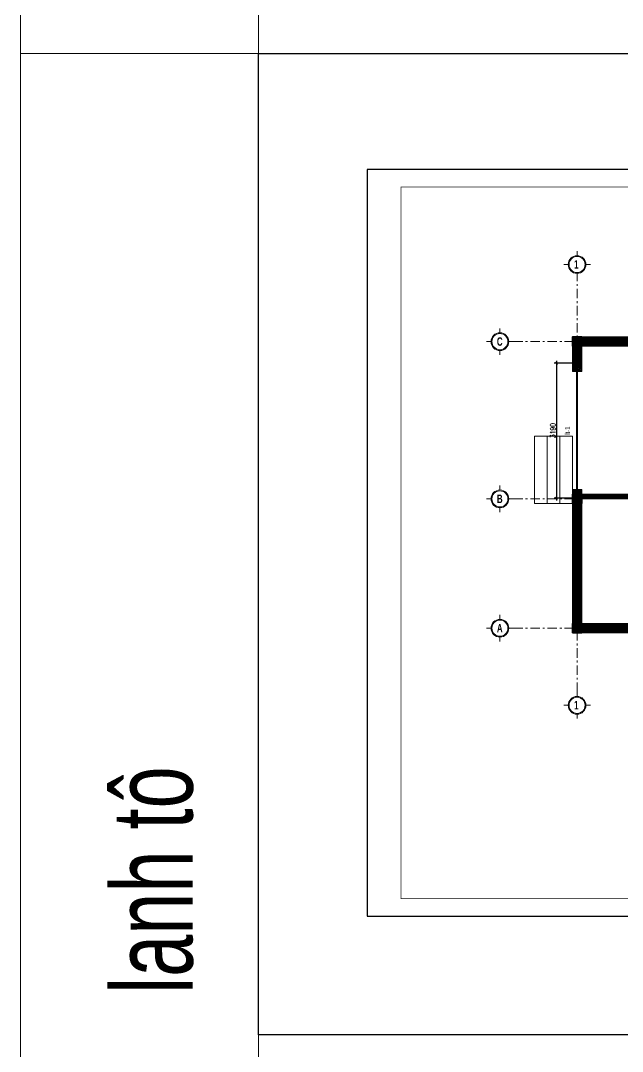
# Model space of a CAD drawing. Extents: x -1855204 to -1466800, y -1308584 to -996495.
# Drawn here: x -1855204 to -1840972, y -1293498 to -1269109 of the extents above; entities that cross this region are included whole.
import ezdxf
from ezdxf.enums import TextEntityAlignment as Align

# ---------------------------------------------------------------- set-up
doc = ezdxf.new("R2010")
doc.units = 0
doc.header["$LTSCALE"] = 150
doc.header["$PDMODE"] = 35
doc.linetypes.add('$1$HIDDEN', pattern=[0.375, 0.25, -0.125])
doc.linetypes.add('_Tim', pattern=[9, 5, -1.5, 1, -1.5])
doc.layers.get('0').update_dxf_attribs({"lineweight": 18})
doc.layers.get('Defpoints').update_dxf_attribs({"lineweight": 18})
for name, color, linetype, lineweight in [('05.Text', 253, 'Continuous', 18), ('06.betong', 2, 'Continuous', 35), ('11.Khung bo', 32, 'Continuous', 50), ('12.Khung', 36, 'Continuous', 25), ('KCVN-THAY', 7, 'Continuous', 25), ('LS - LANH TO', 3, 'Continuous', 35), ('LS-DIM', 251, 'Continuous', 13), ('LS-TEXT', 60, 'Continuous', 20), ('LS-THAY', 7, 'Continuous', 20), ('LS-TRUC', 108, '_Tim', 9)]:
    doc.layers.add(name, color=color, linetype=linetype, lineweight=lineweight)
doc.layers.add('DIM', color=1, linetype='Continuous')
doc.styles.add('AVANTHB', font='')
doc.styles.add('KCVN-LEADER', font='vnromadi.shx', dxfattribs={"width": 0.7, "height": 4})
doc.styles.add('LT', font='vnromadi.shx', dxfattribs={"width": 0.7})
doc.styles.add('vnsimpli', font='vnsimli.shx', dxfattribs={"width": 0.75})
doc.styles.get('AVANTHB').set_extended_font_data('.VnAvantH', bold=True)
doc.dimstyles.new('D-KHLT', dxfattribs={"dimtxt": 150, "dimasz": 0, "dimexe": 0, "dimexo": 0, "dimgap": 0, "dimtad": 1, "dimdec": 0, "dimlfac": 0.1, "dimzin": 0, "dimdsep": 46, "dimtxsty": 'LT', "dimblk1": 'ARCHTICK', "dimblk2": 'ARCHTICK', "dimsah": 1, "dimcen": 0, "dimsd1": 1, "dimsd2": 1, "dimclrd": 256, "dimclre": 256, "dimclrt": 60, "dimadec": 0, "dimazin": 0, "dimtfac": 0.02, "dimtdec": 0, "dimtix": 1, "dimtmove": 2, "dimatfit": 3, "dimldrblk": 'ARCHTICK', "dimfxl": 100, "dimtolj": 1, "dimtzin": 0, "dimarcsym": 0})
doc.dimstyles.new('D100(120)', dxfattribs={"dimtxt": 120, "dimasz": 60, "dimexe": 60, "dimexo": 0, "dimgap": 30, "dimtad": 1, "dimdec": 0, "dimdsep": 46, "dimtxsty": 'vnsimpli', "dimblk": 'ARCHTICK', "dimcen": 0, "dimdle": 60, "dimclrd": 256, "dimclre": 256, "dimclrt": 60, "dimadec": 0, "dimazin": 0, "dimtfac": 1, "dimtdec": 0, "dimtix": 1, "dimtmove": 0, "dimatfit": 3, "dimfxl": 1, "dimarcsym": 0})

# ---------------------------------------------------------------- blocks, each defined once
blk = doc.blocks.new('*U4')
at = {"layer": 'KCVN-THAY', "color": 140}
blk.add_lwpolyline([(214871.76, 86966.68), (215381.8, 86966.68), (215381.8, 86579.68), (214871.76, 86579.68)], close=True, dxfattribs=at)
blk = doc.blocks.new('100')
at = {"layer": '11.Khung bo', "const_width": 26.7}
blk.add_lwpolyline([(1860913, -945240), (1860913, -916940), (1896063, -916940), (1896063, -945240)], close=True, dxfattribs=at)
at = {"layer": '12.Khung', "color": 1}
blk.add_lwpolyline([(1901579, -945940), (1901579, -916240), (1859580, -916240), (1859580, -945940)], close=True, dxfattribs=at)
blk = doc.blocks.new('DANHTRUC')
for p, q in [((980383, -947347), (980383, -947137)), ((979963, -947767), (979753, -947767)), ((980803, -947767), (981013, -947767)), ((980383, -948187), (980383, -948397))]:
    blk.add_line(p, q)
for radius in [420, 380]:
    blk.add_circle((980383, -947767), radius)
blk = doc.blocks.new('q51251123')
at = {"layer": '06.betong'}
for points in [[(-2087302, -1045313.8), (-2087082, -1045313.8), (-2087082, -1045093.8), (-2087302, -1045093.8)], [(-2087302, -1049033.8), (-2087082, -1049033.8), (-2087082, -1048813.8), (-2087302, -1048813.8)], [(-2087302, -1052093.8), (-2087082, -1052093.8), (-2087082, -1051873.8), (-2087302, -1051873.8)]]:
    blk.add_hatch(color=251, dxfattribs=at).paths.add_polyline_path(points)
at = {"layer": 'DIM'}
for points in [[(-2087302, -1045313.8), (-2087082, -1045313.8), (-2087082, -1045093.8), (-2087302, -1045093.8)], [(-2087302, -1049033.8), (-2087082, -1049033.8), (-2087082, -1048813.8), (-2087302, -1048813.8)], [(-2087302, -1052093.8), (-2087082, -1052093.8), (-2087082, -1051873.8), (-2087302, -1051873.8)]]:
    blk.add_lwpolyline(points, close=True, dxfattribs=at)
at = {"layer": 'LS-TRUC', "ltscale": 0.3}
for p, q in [((-2087192, -1053493.8), (-2087192, -1043693.8)), ((-2088702, -1045203.8), (-2073602, -1045203.8)), ((-2088702, -1048923.8), (-2073602, -1048923.8)), ((-2088702, -1051983.8), (-2073602, -1051983.8))]:
    blk.add_line(p, q, dxfattribs=at)
at = {"layer": '05.Text', "xscale": 0.5, "yscale": 0.5, "zscale": 0.5}
for p in [(-2577383.7, -569495.6), (-2579208.7, -571320.6), (-2579208.7, -575040.6), (-2579208.7, -578100.6), (-2577383.7, -579925.6)]:
    blk.add_blockref('DANHTRUC', p, dxfattribs=at)
at = {"layer": '05.Text', "style": 'AVANTHB', "width": 0.7}
for s, p in [('1', (-2087262.8, -1043476.5)), ('c', (-2089087.8, -1045301.5)), ('b', (-2089087.8, -1049021.5)), ('a', (-2089087.8, -1052081.5)), ('1', (-2087262.8, -1053906.5))]:
    blk.add_text(s, height=200, dxfattribs=at).set_placement(p)
blk = doc.blocks.new('\xad3yjrtuktyl')
at = {"layer": '06.betong'}
blk.add_hatch(color=0, dxfattribs=at).paths.add_polyline_path([(-110, -110), (110, -110), (110, 110), (-110, 110)])
at = {"layer": '06.betong', "color": 0}
for p, q in [((-110, 110), (110, -110)), ((-110, -110), (110, 110))]:
    blk.add_line(p, q, dxfattribs=at)
blk.add_lwpolyline([(-110, -110), (110, -110), (110, 110), (-110, 110)], close=True, dxfattribs=at)
blk = doc.blocks.new('12414')
at = {"layer": 'LS-DIM'}
h = blk.add_hatch(dxfattribs=at)
h.set_pattern_fill('ANSI31', color=256, scale=200)
h.set_pattern_definition([(45, (-2174962.427, -1105118.326), (-17.67767, 17.67767), [])])
h.paths.add_polyline_path([(-2174962, -1098118), (-2174962, -1098938), (-2174742, -1098938), (-2174742, -1098338), (-2171202, -1098338), (-2164902, -1098338), (-2164902, -1098588), (-2164682, -1098588), (-2164682, -1098338), (-2163682, -1098338), (-2162962, -1098338), (-2162962, -1098118), (-2171202, -1098118)])
h.paths.add_polyline_path([(-2174742, -1101948), (-2171092, -1101948), (-2171092, -1102168), (-2170982, -1102168), (-2170982, -1101838), (-2174742, -1101838), (-2174742, -1101728), (-2174962, -1101728), (-2174962, -1105118), (-2173142, -1105118), (-2173142, -1104898), (-2174742, -1104898)])
h.paths.add_polyline_path([(-2171092, -1104898), (-2171842, -1104898), (-2171842, -1105118), (-2169982, -1105118), (-2169982, -1104898), (-2170982, -1104898), (-2170982, -1103598), (-2168982, -1103598), (-2168982, -1103488), (-2170982, -1103488), (-2170982, -1103098), (-2171092, -1103098)])
h.paths.add_polyline_path([(-2167422, -1105118), (-2167422, -1104898), (-2167962, -1104898), (-2167962, -1102058), (-2168072, -1102058), (-2168072, -1103488), (-2168182, -1103488), (-2168182, -1103598), (-2168072, -1103598), (-2168072, -1104898), (-2169382, -1104898), (-2169382, -1105118)])
h.paths.add_polyline_path([(-2163462, -1105118), (-2162662, -1105118), (-2162662, -1104898), (-2163462, -1104898), (-2163462, -1104168), (-2163682, -1104168), (-2163682, -1104898), (-2164222, -1104898), (-2164222, -1105118)])
h.paths.add_polyline_path([(-2163682, -1102058), (-2163682, -1102568), (-2163462, -1102568), (-2163462, -1101838), (-2164682, -1101838), (-2164682, -1101588), (-2164902, -1101588), (-2164902, -1102058)])
for p, q in [((-2171202, -1098338), (-2174742, -1098338)), ((-2174742, -1098338), (-2174742, -1098938)), ((-2170382, -1098338), (-2170382, -1098938)), ((-2169741, -1098656), (-2169582, -1098338)), ((-2169582, -1099238), (-2169582, -1098338)), ((-2169332, -1099238), (-2169332, -1098338)), ((-2169082, -1099238), (-2169082, -1098338)), ((-2169082, -1099238), (-2168551, -1098338)), ((-2168242, -1098338), (-2168242, -1100488)), ((-2168182, -1098338), (-2168182, -1100488)), ((-2163682, -1098338), (-2162962, -1098338)), ((-2169659, -1098656), (-2169961, -1098900)), ((-2169741, -1098656), (-2169659, -1098656)), ((-2174742, -1098938), (-2174962, -1098938)), ((-2170082, -1099238), (-2169863, -1098900)), ((-2169961, -1098900), (-2169863, -1098900)), ((-2169832, -1099238), (-2169832, -1098838)), ((-2169082, -1099238), (-2168182, -1098743)), ((-2169022, -1099178), (-2170052, -1099178)), ((-2169022, -1099178), (-2169022, -1100488)), ((-2169082, -1099238), (-2170082, -1099238)), ((-2169082, -1099238), (-2169082, -1100488)), ((-2168182, -1099238), (-2169082, -1099238)), ((-2168182, -1099488), (-2169082, -1099488)), ((-2168182, -1099738), (-2169082, -1099738)), ((-2168182, -1099988), (-2169082, -1099988)), ((-2168182, -1100238), (-2169082, -1100238)), ((-2174962, -1101728), (-2174962, -1100468)), ((-2168182, -1100488), (-2169082, -1100488)), ((-2174742, -1101728), (-2174962, -1101728)), ((-2174742, -1101728), (-2174962, -1101728)), ((-2174742, -1101728), (-2174742, -1101838)), ((-2174742, -1101838), (-2170982, -1101838)), ((-2170982, -1101838), (-2170982, -1102168)), ((-2174742, -1101948), (-2174742, -1104898)), ((-2174742, -1101948), (-2171092, -1101948)), ((-2171092, -1101948), (-2171092, -1102168)), ((-2168072, -1102058), (-2168072, -1103488)), ((-2167962, -1102058), (-2168072, -1102058)), ((-2167962, -1102058), (-2167962, -1104898)), ((-2170982, -1102168), (-2171092, -1102168)), ((-2171092, -1103098), (-2171092, -1104898)), ((-2170982, -1103098), (-2171092, -1103098)), ((-2170982, -1103098), (-2170982, -1103488)), ((-2170982, -1103488), (-2168982, -1103488)), ((-2170982, -1103598), (-2170982, -1104898)), ((-2170982, -1103598), (-2168982, -1103598)), ((-2168982, -1103598), (-2168982, -1103488)), ((-2168182, -1103488), (-2168072, -1103488)), ((-2168182, -1103598), (-2168182, -1103488)), ((-2168182, -1103598), (-2168072, -1103598)), ((-2168072, -1103598), (-2168072, -1104898)), ((-2163682, -1104898), (-2163682, -1104168)), ((-2163682, -1104168), (-2163462, -1104168)), ((-2174742, -1104898), (-2173142, -1104898)), ((-2173142, -1104898), (-2173142, -1105118)), ((-2171842, -1104898), (-2171092, -1104898)), ((-2171842, -1104898), (-2171842, -1105118)), ((-2170982, -1104898), (-2169982, -1104898)), ((-2169982, -1104898), (-2169982, -1105118)), ((-2169382, -1104898), (-2168072, -1104898)), ((-2169382, -1104898), (-2169382, -1105118)), ((-2167962, -1104898), (-2167422, -1104898)), ((-2167422, -1104898), (-2167422, -1105118)), ((-2164222, -1104898), (-2163682, -1104898)), ((-2164222, -1104898), (-2164222, -1105118))]:
    blk.add_line(p, q, dxfattribs=at)
at = {"layer": 'LS-DIM', "linetype": '$1$HIDDEN', "ltscale": 500}
for p, q in [((-2169832, -1098838), (-2169652, -1098725)), ((-2169832, -1098838), (-2168682, -1098838)), ((-2169832, -1098838), (-2169652, -1098951)), ((-2168682, -1100488), (-2168682, -1098838))]:
    blk.add_line(p, q, dxfattribs=at)
at = {"layer": 'LS-DIM'}
for points in [[(-2171202, -1098118), (-2174962, -1098118), (-2174962, -1098938)], [(-2162962, -1098338), (-2162962, -1098118), (-2171202, -1098118)], [(-2163682, -1098338), (-2163682, -1098338), (-2164682, -1098338), (-2164682, -1098588), (-2164902, -1098588), (-2164902, -1098338), (-2171202, -1098338)], [(-2163462, -1101838), (-2163462, -1098338)], [(-2163462, -1101838), (-2162862, -1101838), (-2162862, -1098338), (-2162962, -1098338)], [(-2163462, -1101088), (-2163162, -1101088), (-2163162, -1099088), (-2163462, -1099088)], [(-2174962, -1100468), (-2175862, -1100468), (-2175862, -1102058), (-2174962, -1102058)], [(-2175562, -1102058), (-2175562, -1100468)], [(-2175262, -1102058), (-2175262, -1100468)], [(-2174962, -1101728), (-2174962, -1105118), (-2173142, -1105118)], [(-2162862, -1104898), (-2162862, -1101838)], [(-2163462, -1101948), (-2162972, -1101948), (-2162972, -1104898)], [(-2163462, -1104168), (-2163462, -1104898), (-2162662, -1104898), (-2162662, -1105118), (-2163462, -1105118)], [(-2171842, -1105118), (-2169982, -1105118)], [(-2169382, -1105118), (-2167422, -1105118)], [(-2164222, -1105118), (-2163462, -1105118)], [(-2163462, -1105118), (-2162862, -1105118)]]:
    blk.add_lwpolyline(points, dxfattribs=at)
blk.add_lwpolyline([(-2164902, -1101588), (-2164682, -1101588), (-2164682, -1101838), (-2163462, -1101838), (-2163462, -1102568), (-2163682, -1102568), (-2163682, -1102058), (-2164902, -1102058)], close=True, dxfattribs=at)
blk.add_circle((-2168682, -1100488), 55.6, dxfattribs=at)
for p in [(-2174852, -1098228), (-2171092, -1098228), (-2168072, -1098228), (-2163572, -1098228), (-2174852, -1101948), (-2171092, -1101948), (-2168072, -1101948), (-2163572, -1101948), (-2174852, -1105008), (-2171092, -1105008), (-2168072, -1105008), (-2163572, -1105008)]:
    blk.add_blockref('\xad3yjrtuktyl', p, dxfattribs=at)
blk = doc.blocks.new('_ArchTick')
at = {"layer": 'DIM', "color": 0, "const_width": 0.15}
blk.add_lwpolyline([(-0.5, -0.5), (0.5, 0.5)], dxfattribs=at)
blk = doc.blocks.new('*D2055')
at = {"layer": 'Defpoints', "color": 0, "transparency": 16777216}
for p in [(-1842044, -1277215), (-1842527, -1280405), (-1842044, -1280405)]:
    blk.add_point(p, dxfattribs=at)
at = {"layer": 'LS-DIM', "lineweight": -2, "transparency": 16777216}
for p, q in [((-1842044, -1277215), (-1842587, -1277215)), ((-1842527, -1277155), (-1842527, -1280465)), ((-1842044, -1280405), (-1842587, -1280405))]:
    blk.add_line(p, q, dxfattribs=at)
at = {"layer": 'LS-DIM', "lineweight": -2, "transparency": 16777216, "xscale": 60, "yscale": 60, "zscale": 60}
for p, rotation in [((-1842527, -1277215), 90), ((-1842527, -1280405), 270)]:
    blk.add_blockref('_ArchTick', p, dxfattribs=dict(at, rotation=rotation))
at = {"layer": 'LS-DIM', "color": 60, "transparency": 16777216, "insert": (-1842617, -1278810), "char_height": 120, "attachment_point": 5, "rotation": 90, "style": 'vnsimpli'}
blk.add_mtext('3190', dxfattribs=at)
blk = doc.blocks.new('*D2056')
at = {"layer": 'Defpoints', "color": 0, "transparency": 16777216}
for p in [(-1842044, -1277215), (-1842208, -1280405), (-1842044, -1280405)]:
    blk.add_point(p, dxfattribs=at)
at = {"layer": 'LS-DIM', "lineweight": -2, "transparency": 16777216}
for p, q in [((-1842044, -1277215), (-1842208, -1277215)), ((-1842044, -1280405), (-1842208, -1280405))]:
    blk.add_line(p, q, dxfattribs=at)
at = {"layer": 'LS-DIM', "color": 60, "transparency": 16777216, "insert": (-1842268, -1278810), "char_height": 120, "attachment_point": 5, "rotation": 90, "style": 'LT'}
blk.add_mtext('\\A1;lt-1', dxfattribs=at)

msp = doc.modelspace()

# ---------------------------------------------------------------- linework, layer by layer
at = {"layer": 'LS - LANH TO', "linetype": 'Continuous', "const_width": 50}
msp.add_lwpolyline([(-1842043.9, -1280404.7), (-1842043.9, -1277214.7)], dxfattribs=at)
at = {"layer": 'LS-THAY', "color": 140}
for points in [[(-1849579.6, -1013074.3), (-1855203.6, -1013074.3), (-1855203.2, -1308583.6), (-1849579.5, -1308583.6)], [(-1855203.4, -1231183.1), (-1466800.3, -1231182.6), (-1466800.3, -1269883.3), (-1855203.4, -1269883.3)], [(-1855203.1, -1269883.3), (-1466800.1, -1269882.8), (-1466800.1, -1308583.6), (-1855203.1, -1308583.6)]]:
    msp.add_lwpolyline(points, close=True, dxfattribs=at)

# ---------------------------------------------------------------- block references
at = {"layer": '05.Text', "xscale": 0.5948727274080738, "yscale": 0.5948727274080738, "zscale": 0.5948727274080738}
msp.add_blockref('100', (-2953217.6, -727585.3), dxfattribs=at)
at = {"layer": '05.Text'}
msp.add_blockref('12414', (332808.5, -178476.4), dxfattribs=at)
at = {"layer": 'Defpoints', "xscale": 60, "yscale": 60, "zscale": 60}
msp.add_blockref('*U4', (-14741884.9, -6487884), dxfattribs=at)
at = {"layer": 'LS-DIM'}
msp.add_blockref('q51251123', (245148.2, -231500.9), dxfattribs=at)

# ---------------------------------------------------------------- texts
at = {"layer": 'LS-TEXT', "style": 'KCVN-LEADER', "width": 0.7}
msp.add_text('lanh t«', height=1913.87, rotation=90, dxfattribs=at).set_placement((-1851134.4, -1289442.5), align=Align.CENTER)

# ---------------------------------------------------------------- dimensions: what is measured, and where the dimension line sits
at = {"layer": 'LS-DIM'}
dim = msp.add_linear_dim(base=(-1842526.9, -1280404.7), p1=(-1842043.9, -1277214.7), p2=(-1842043.9, -1280404.7), angle=90, dimstyle='D100(120)', dxfattribs=at)
dim.commit()
dim.dimension.update_dxf_attribs({"geometry": '*D2055', "text_midpoint": (-1842616.9, -1278809.7)})
dim = msp.add_linear_dim(base=(-1842208.3, -1280404.7), p1=(-1842043.9, -1277214.7), p2=(-1842043.9, -1280404.7), angle=90, text='lt-1', dimstyle='D-KHLT', override={"dimtxt": 120}, dxfattribs=at)
dim.commit()
dim.dimension.update_dxf_attribs({"geometry": '*D2056', "text_midpoint": (-1842268.3, -1278809.7)})

doc.saveas('drawing.dxf')
